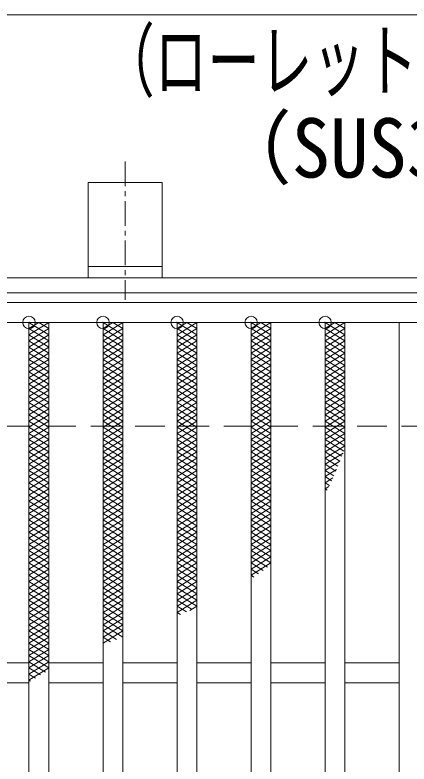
# Model space of a CAD drawing. Units: millimetres, scale not verified. Extents: x -1050 to 1050, y -742 to 742.
# Drawn here: x -717.8 to -638, y 439 to 590.7 of the extents above; entities that cross this region are included whole.
import ezdxf
from ezdxf.enums import TextEntityAlignment as Align

# ---------------------------------------------------------------- set-up
doc = ezdxf.new("R2010")
doc.units = ezdxf.units.MM
doc.header["$LTSCALE"] = 5
doc.header["$PDMODE"] = 32
doc.header["$PDSIZE"] = 2.5
doc.linetypes.add('CHAIN1', pattern=[8, 5, -1, 1, -1])
doc.linetypes.add('DASHED1', pattern=[1.8, 1.2, -0.6])
for name, color, linetype, lineweight in [('0-1_寸法注釈', 2, 'Continuous', 9), ('0-3_ハッチング', 4, 'Continuous', 9), ('0-6_枠', 7, 'Continuous', 9), ('0-7_蓋', 5, 'Continuous', 9), ('0-8_アンカー', 7, 'Continuous', 9), ('0-A_溝開口', 4, 'DASHED1', 9)]:
    doc.layers.add(name, color=color, linetype=linetype, lineweight=lineweight)
doc.styles.add('ＭＳ ゴシック', font='')
doc.styles.get('ＭＳ ゴシック').set_extended_font_data('MS Gothic')

# ---------------------------------------------------------------- blocks, each defined once
blk = doc.blocks.new('A$C5D7C781A')
at = {"layer": '0-8_アンカー', "color": 6, "linetype": 'CHAIN1'}
blk.add_line((37.5, 140.11), (37.5, 0), dxfattribs=at)
at = {"layer": '0-8_アンカー'}
for p, q in [((0, 118.78), (0, 22.26)), ((0, 118.78), (75, 118.78)), ((75, 118.78), (75, 22.26)), ((75, 33.76), (0, 33.76)), ((0, 22.26), (75, 22.26))]:
    blk.add_line(p, q, dxfattribs=at)

msp = doc.modelspace()

# ---------------------------------------------------------------- linework, layer by layer
at = {"layer": '0-1_寸法注釈'}
msp.add_lwpolyline([(-615.707, 590.749), (-724.931, 590.749), (-785.857, 506.667)], dxfattribs=at)
at = {"layer": '0-3_ハッチング'}
for p, q in [((-714.95, 525.975), (-710.95, 528.475)), ((-714.95, 528.475), (-710.95, 525.975)), ((-699.95, 525.975), (-695.95, 528.475)), ((-699.95, 528.475), (-695.95, 525.975)), ((-684.95, 525.975), (-680.95, 528.475)), ((-684.95, 528.475), (-680.95, 525.975)), ((-669.95, 525.975), (-665.95, 528.475)), ((-669.95, 528.475), (-665.95, 525.975)), ((-654.95, 525.975), (-650.95, 528.475)), ((-654.95, 528.475), (-650.95, 525.975)), ((-714.95, 524.725), (-710.95, 527.225)), ((-714.95, 527.225), (-710.95, 524.725)), ((-699.95, 524.725), (-695.95, 527.225)), ((-699.95, 527.225), (-695.95, 524.725)), ((-684.95, 524.725), (-680.95, 527.225)), ((-684.95, 527.225), (-680.95, 524.725)), ((-669.95, 524.725), (-665.95, 527.225)), ((-669.95, 527.225), (-665.95, 524.725)), ((-654.95, 524.725), (-650.95, 527.225)), ((-654.95, 527.225), (-650.95, 524.725)), ((-714.95, 523.475), (-710.95, 525.975)), ((-714.95, 525.975), (-710.95, 523.475)), ((-699.95, 523.475), (-695.95, 525.975)), ((-699.95, 525.975), (-695.95, 523.475)), ((-684.95, 523.475), (-680.95, 525.975)), ((-684.95, 525.975), (-680.95, 523.475)), ((-669.95, 523.475), (-665.95, 525.975)), ((-669.95, 525.975), (-665.95, 523.475)), ((-654.95, 523.475), (-650.95, 525.975)), ((-654.95, 525.975), (-650.95, 523.475)), ((-714.95, 522.225), (-710.95, 524.725)), ((-714.95, 524.725), (-710.95, 522.225)), ((-699.95, 522.225), (-695.95, 524.725)), ((-699.95, 524.725), (-695.95, 522.225)), ((-684.95, 522.225), (-680.95, 524.725)), ((-684.95, 524.725), (-680.95, 522.225)), ((-669.95, 522.225), (-665.95, 524.725)), ((-669.95, 524.725), (-665.95, 522.225)), ((-654.95, 522.225), (-650.95, 524.725)), ((-654.95, 524.725), (-650.95, 522.225)), ((-714.95, 520.975), (-710.95, 523.475)), ((-714.95, 523.475), (-710.95, 520.975)), ((-714.95, 519.725), (-710.95, 522.225)), ((-714.95, 522.225), (-710.95, 519.725)), ((-699.95, 520.975), (-695.95, 523.475)), ((-699.95, 523.475), (-695.95, 520.975)), ((-699.95, 519.725), (-695.95, 522.225)), ((-699.95, 522.225), (-695.95, 519.725)), ((-684.95, 520.975), (-680.95, 523.475)), ((-684.95, 523.475), (-680.95, 520.975)), ((-684.95, 519.725), (-680.95, 522.225)), ((-684.95, 522.225), (-680.95, 519.725)), ((-669.95, 520.975), (-665.95, 523.475)), ((-669.95, 523.475), (-665.95, 520.975)), ((-669.95, 519.725), (-665.95, 522.225)), ((-669.95, 522.225), (-665.95, 519.725)), ((-654.95, 520.975), (-650.95, 523.475)), ((-654.95, 523.475), (-650.95, 520.975)), ((-654.95, 519.725), (-650.95, 522.225)), ((-654.95, 522.225), (-650.95, 519.725)), ((-714.95, 518.475), (-710.95, 520.975)), ((-714.95, 520.975), (-710.95, 518.475)), ((-699.95, 518.475), (-695.95, 520.975)), ((-699.95, 520.975), (-695.95, 518.475)), ((-684.95, 518.475), (-680.95, 520.975)), ((-684.95, 520.975), (-680.95, 518.475)), ((-669.95, 518.475), (-665.95, 520.975)), ((-669.95, 520.975), (-665.95, 518.475)), ((-654.95, 518.475), (-650.95, 520.975)), ((-654.95, 520.975), (-650.95, 518.475)), ((-714.95, 517.225), (-710.95, 519.725)), ((-714.95, 519.725), (-710.95, 517.225)), ((-699.95, 517.225), (-695.95, 519.725)), ((-699.95, 519.725), (-695.95, 517.225)), ((-684.95, 517.225), (-680.95, 519.725)), ((-684.95, 519.725), (-680.95, 517.225)), ((-669.95, 517.225), (-665.95, 519.725)), ((-669.95, 519.725), (-665.95, 517.225)), ((-654.95, 517.225), (-650.95, 519.725)), ((-654.95, 519.725), (-650.95, 517.225)), ((-714.95, 515.975), (-710.95, 518.475)), ((-714.95, 518.475), (-710.95, 515.975)), ((-699.95, 515.975), (-695.95, 518.475)), ((-699.95, 518.475), (-695.95, 515.975)), ((-684.95, 515.975), (-680.95, 518.475)), ((-684.95, 518.475), (-680.95, 515.975)), ((-669.95, 515.975), (-665.95, 518.475)), ((-669.95, 518.475), (-665.95, 515.975)), ((-654.95, 515.975), (-650.95, 518.475)), ((-654.95, 518.475), (-650.95, 515.975)), ((-714.95, 514.725), (-710.95, 517.225)), ((-714.95, 517.225), (-710.95, 514.725)), ((-714.95, 513.475), (-710.95, 515.975)), ((-714.95, 515.975), (-710.95, 513.475)), ((-699.95, 514.725), (-695.95, 517.225)), ((-699.95, 517.225), (-695.95, 514.725)), ((-699.95, 513.475), (-695.95, 515.975)), ((-699.95, 515.975), (-695.95, 513.475)), ((-684.95, 514.725), (-680.95, 517.225)), ((-684.95, 517.225), (-680.95, 514.725)), ((-684.95, 513.475), (-680.95, 515.975)), ((-684.95, 515.975), (-680.95, 513.475)), ((-669.95, 514.725), (-665.95, 517.225)), ((-669.95, 517.225), (-665.95, 514.725)), ((-669.95, 513.475), (-665.95, 515.975)), ((-669.95, 515.975), (-665.95, 513.475)), ((-654.95, 514.725), (-650.95, 517.225)), ((-654.95, 517.225), (-650.95, 514.725)), ((-654.95, 513.475), (-650.95, 515.975)), ((-654.95, 515.975), (-650.95, 513.475)), ((-714.95, 512.225), (-710.95, 514.725)), ((-714.95, 514.725), (-710.95, 512.225)), ((-699.95, 512.225), (-695.95, 514.725)), ((-699.95, 514.725), (-695.95, 512.225)), ((-684.95, 512.225), (-680.95, 514.725)), ((-684.95, 514.725), (-680.95, 512.225)), ((-669.95, 512.225), (-665.95, 514.725)), ((-669.95, 514.725), (-665.95, 512.225)), ((-654.95, 512.225), (-650.95, 514.725)), ((-654.95, 514.725), (-650.95, 512.225)), ((-714.95, 510.975), (-710.95, 513.475)), ((-714.95, 513.475), (-710.95, 510.975)), ((-699.95, 510.975), (-695.95, 513.475)), ((-699.95, 513.475), (-695.95, 510.975)), ((-684.95, 510.975), (-680.95, 513.475)), ((-684.95, 513.475), (-680.95, 510.975)), ((-669.95, 510.975), (-665.95, 513.475)), ((-669.95, 513.475), (-665.95, 510.975)), ((-654.95, 510.975), (-650.95, 513.475)), ((-654.95, 513.475), (-650.95, 510.975)), ((-714.95, 509.725), (-710.95, 512.225)), ((-714.95, 512.225), (-710.95, 509.725)), ((-699.95, 509.725), (-695.95, 512.225)), ((-699.95, 512.225), (-695.95, 509.725)), ((-684.95, 509.725), (-680.95, 512.225)), ((-684.95, 512.225), (-680.95, 509.725)), ((-669.95, 509.725), (-665.95, 512.225)), ((-669.95, 512.225), (-665.95, 509.725)), ((-654.95, 509.725), (-650.95, 512.225)), ((-654.95, 512.225), (-650.95, 509.725)), ((-714.95, 508.475), (-710.95, 510.975)), ((-714.95, 510.975), (-710.95, 508.475)), ((-699.95, 508.475), (-695.95, 510.975)), ((-699.95, 510.975), (-695.95, 508.475)), ((-684.95, 508.475), (-680.95, 510.975)), ((-684.95, 510.975), (-680.95, 508.475)), ((-669.95, 508.475), (-665.95, 510.975)), ((-669.95, 510.975), (-665.95, 508.475)), ((-654.95, 508.475), (-650.95, 510.975)), ((-654.95, 510.975), (-650.95, 508.475)), ((-714.95, 507.225), (-710.95, 509.725)), ((-714.95, 509.725), (-710.95, 507.225)), ((-714.95, 505.975), (-710.95, 508.475)), ((-714.95, 508.475), (-710.95, 505.975)), ((-699.95, 507.225), (-695.95, 509.725)), ((-699.95, 509.725), (-695.95, 507.225)), ((-699.95, 505.975), (-695.95, 508.475)), ((-699.95, 508.475), (-695.95, 505.975)), ((-684.95, 507.225), (-680.95, 509.725)), ((-684.95, 509.725), (-680.95, 507.225)), ((-684.95, 505.975), (-680.95, 508.475)), ((-684.95, 508.475), (-680.95, 505.975)), ((-669.95, 507.225), (-665.95, 509.725)), ((-669.95, 509.725), (-665.95, 507.225)), ((-669.95, 505.975), (-665.95, 508.475)), ((-669.95, 508.475), (-665.95, 505.975)), ((-654.95, 507.225), (-650.95, 509.725)), ((-654.95, 509.725), (-650.95, 507.225)), ((-654.95, 505.975), (-650.95, 508.475)), ((-654.95, 508.475), (-650.95, 505.975)), ((-714.95, 504.725), (-710.95, 507.225)), ((-714.95, 507.225), (-710.95, 504.725)), ((-699.95, 504.725), (-695.95, 507.225)), ((-699.95, 507.225), (-695.95, 504.725)), ((-684.95, 504.725), (-680.95, 507.225)), ((-684.95, 507.225), (-680.95, 504.725)), ((-669.95, 504.725), (-665.95, 507.225)), ((-669.95, 507.225), (-665.95, 504.725)), ((-654.95, 504.725), (-650.95, 507.225)), ((-654.95, 507.225), (-650.95, 504.725)), ((-714.95, 503.475), (-710.95, 505.975)), ((-714.95, 505.975), (-710.95, 503.475)), ((-699.95, 503.475), (-695.95, 505.975)), ((-699.95, 505.975), (-695.95, 503.475)), ((-684.95, 503.475), (-680.95, 505.975)), ((-684.95, 505.975), (-680.95, 503.475)), ((-669.95, 503.475), (-665.95, 505.975)), ((-669.95, 505.975), (-665.95, 503.475)), ((-654.95, 503.475), (-650.95, 505.975)), ((-654.95, 505.975), (-650.95, 503.475)), ((-714.95, 502.225), (-710.95, 504.725)), ((-714.95, 504.725), (-710.95, 502.225)), ((-699.95, 502.225), (-695.95, 504.725)), ((-699.95, 504.725), (-695.95, 502.225)), ((-684.95, 502.225), (-680.95, 504.725)), ((-684.95, 504.725), (-680.95, 502.225)), ((-669.95, 502.225), (-665.95, 504.725)), ((-669.95, 504.725), (-665.95, 502.225)), ((-654.95, 502.225), (-650.95, 504.725)), ((-654.95, 504.725), (-651.173, 502.364)), ((-714.95, 500.975), (-710.95, 503.475)), ((-714.95, 503.475), (-710.95, 500.975)), ((-699.95, 500.975), (-695.95, 503.475)), ((-699.95, 503.475), (-695.95, 500.975)), ((-684.95, 500.975), (-680.95, 503.475)), ((-684.95, 503.475), (-680.95, 500.975)), ((-669.95, 500.975), (-665.95, 503.475)), ((-669.95, 503.475), (-665.95, 500.975)), ((-654.95, 500.975), (-650.95, 503.475)), ((-654.95, 503.475), (-651.552, 501.352)), ((-714.95, 499.725), (-710.95, 502.225)), ((-714.95, 502.225), (-710.95, 499.725)), ((-714.95, 498.475), (-710.95, 500.975)), ((-714.95, 500.975), (-710.95, 498.475)), ((-699.95, 499.725), (-695.95, 502.225)), ((-699.95, 502.225), (-695.95, 499.725)), ((-699.95, 498.475), (-695.95, 500.975)), ((-699.95, 500.975), (-695.95, 498.475)), ((-684.95, 499.725), (-680.95, 502.225)), ((-684.95, 502.225), (-680.95, 499.725)), ((-684.95, 498.475), (-680.95, 500.975)), ((-684.95, 500.975), (-680.95, 498.475)), ((-669.95, 499.725), (-665.95, 502.225)), ((-669.95, 502.225), (-665.95, 499.725)), ((-669.95, 498.475), (-665.95, 500.975)), ((-669.95, 500.975), (-665.95, 498.475)), ((-654.95, 502.225), (-651.943, 500.346)), ((-654.95, 499.725), (-651.307, 502.002)), ((-654.95, 500.975), (-652.345, 499.347)), ((-714.95, 497.225), (-710.95, 499.725)), ((-714.95, 499.725), (-710.95, 497.225)), ((-699.95, 497.225), (-695.95, 499.725)), ((-699.95, 499.725), (-695.95, 497.225)), ((-684.95, 497.225), (-680.95, 499.725)), ((-684.95, 499.725), (-680.95, 497.225)), ((-669.95, 497.225), (-665.95, 499.725)), ((-669.95, 499.725), (-665.95, 497.225)), ((-654.95, 498.475), (-651.938, 500.357)), ((-654.95, 499.725), (-652.759, 498.355)), ((-714.95, 495.975), (-710.95, 498.475)), ((-714.95, 498.475), (-710.95, 495.975)), ((-699.95, 495.975), (-695.95, 498.475)), ((-699.95, 498.475), (-695.95, 495.975)), ((-684.95, 495.975), (-680.95, 498.475)), ((-684.95, 498.475), (-680.95, 495.975)), ((-669.95, 495.975), (-665.95, 498.475)), ((-669.95, 498.475), (-665.95, 495.975)), ((-654.95, 497.225), (-652.621, 498.681)), ((-654.95, 498.475), (-653.185, 497.372)), ((-714.95, 494.725), (-710.95, 497.225)), ((-714.95, 497.225), (-710.95, 494.725)), ((-699.95, 494.725), (-695.95, 497.225)), ((-699.95, 497.225), (-695.95, 494.725)), ((-684.95, 494.725), (-680.95, 497.225)), ((-684.95, 497.225), (-680.95, 494.725)), ((-669.95, 494.725), (-665.95, 497.225)), ((-669.95, 497.225), (-665.95, 494.725)), ((-654.95, 497.225), (-653.624, 496.396)), ((-654.95, 495.975), (-653.366, 496.965)), ((-714.95, 493.475), (-710.95, 495.975)), ((-714.95, 495.975), (-710.95, 493.475)), ((-714.95, 492.225), (-710.95, 494.725)), ((-714.95, 494.725), (-710.95, 492.225)), ((-699.95, 493.475), (-695.95, 495.975)), ((-699.95, 495.975), (-695.95, 493.475)), ((-699.95, 492.225), (-695.95, 494.725)), ((-699.95, 494.725), (-695.95, 492.225)), ((-684.95, 493.475), (-680.95, 495.975)), ((-684.95, 495.975), (-680.95, 493.475)), ((-684.95, 492.225), (-680.95, 494.725)), ((-684.95, 494.725), (-680.95, 492.225)), ((-669.95, 493.475), (-665.95, 495.975)), ((-669.95, 495.975), (-665.95, 493.475)), ((-669.95, 492.225), (-665.95, 494.725)), ((-669.95, 494.725), (-665.95, 492.225)), ((-654.95, 495.975), (-654.077, 495.43)), ((-654.95, 494.725), (-654.186, 495.202)), ((-654.95, 494.725), (-654.545, 494.472)), ((-714.95, 490.975), (-710.95, 493.475)), ((-714.95, 493.475), (-710.95, 490.975)), ((-699.95, 490.975), (-695.95, 493.475)), ((-699.95, 493.475), (-695.95, 490.975)), ((-684.95, 490.975), (-680.95, 493.475)), ((-684.95, 493.475), (-680.95, 490.975)), ((-669.95, 490.975), (-665.95, 493.475)), ((-669.95, 493.475), (-665.95, 490.975)), ((-714.95, 489.725), (-710.95, 492.225)), ((-714.95, 492.225), (-710.95, 489.725)), ((-699.95, 489.725), (-695.95, 492.225)), ((-699.95, 492.225), (-695.95, 489.725)), ((-684.95, 489.725), (-680.95, 492.225)), ((-684.95, 492.225), (-680.95, 489.725)), ((-669.95, 489.725), (-665.95, 492.225)), ((-669.95, 492.225), (-665.95, 489.725)), ((-714.95, 488.475), (-710.95, 490.975)), ((-714.95, 490.975), (-710.95, 488.475)), ((-699.95, 488.475), (-695.95, 490.975)), ((-699.95, 490.975), (-695.95, 488.475)), ((-684.95, 488.475), (-680.95, 490.975)), ((-684.95, 490.975), (-680.95, 488.475)), ((-669.95, 488.475), (-665.95, 490.975)), ((-669.95, 490.975), (-665.95, 488.475)), ((-714.95, 487.225), (-710.95, 489.725)), ((-714.95, 489.725), (-710.95, 487.225)), ((-699.95, 487.225), (-695.95, 489.725)), ((-699.95, 489.725), (-695.95, 487.225)), ((-684.95, 487.225), (-680.95, 489.725)), ((-684.95, 489.725), (-680.95, 487.225)), ((-669.95, 487.225), (-665.95, 489.725)), ((-669.95, 489.725), (-665.95, 487.225)), ((-714.95, 485.975), (-710.95, 488.475)), ((-714.95, 488.475), (-710.95, 485.975)), ((-714.95, 484.725), (-710.95, 487.225)), ((-714.95, 487.225), (-710.95, 484.725)), ((-699.95, 485.975), (-695.95, 488.475)), ((-699.95, 488.475), (-695.95, 485.975)), ((-699.95, 484.725), (-695.95, 487.225)), ((-699.95, 487.225), (-695.95, 484.725)), ((-684.95, 485.975), (-680.95, 488.475)), ((-684.95, 488.475), (-680.95, 485.975)), ((-684.95, 484.725), (-680.95, 487.225)), ((-684.95, 487.225), (-680.95, 484.725)), ((-669.95, 485.975), (-665.95, 488.475)), ((-669.95, 488.475), (-665.95, 485.975)), ((-669.95, 484.725), (-665.95, 487.225)), ((-669.95, 487.225), (-665.95, 484.725)), ((-714.95, 483.475), (-710.95, 485.975)), ((-714.95, 485.975), (-710.95, 483.475)), ((-699.95, 483.475), (-695.95, 485.975)), ((-699.95, 485.975), (-695.95, 483.475)), ((-684.95, 483.475), (-680.95, 485.975)), ((-684.95, 485.975), (-680.95, 483.475)), ((-669.95, 483.475), (-665.95, 485.975)), ((-669.95, 485.975), (-665.95, 483.475)), ((-714.95, 482.225), (-710.95, 484.725)), ((-714.95, 484.725), (-710.95, 482.225)), ((-699.95, 482.225), (-695.95, 484.725)), ((-699.95, 484.725), (-695.95, 482.225)), ((-684.95, 482.225), (-680.95, 484.725)), ((-684.95, 484.725), (-680.95, 482.225)), ((-669.95, 482.225), (-665.95, 484.725)), ((-669.95, 484.725), (-665.95, 482.225)), ((-714.95, 480.975), (-710.95, 483.475)), ((-714.95, 483.475), (-710.95, 480.975)), ((-699.95, 480.975), (-695.95, 483.475)), ((-699.95, 483.475), (-695.95, 480.975)), ((-684.95, 480.975), (-680.95, 483.475)), ((-684.95, 483.475), (-680.95, 480.975)), ((-669.95, 480.975), (-665.95, 483.475)), ((-669.95, 483.475), (-665.95, 480.975)), ((-714.95, 479.725), (-710.95, 482.225)), ((-714.95, 482.225), (-710.95, 479.725)), ((-699.95, 479.725), (-695.95, 482.225)), ((-699.95, 482.225), (-695.95, 479.725)), ((-684.95, 479.725), (-680.95, 482.225)), ((-684.95, 482.225), (-680.95, 479.725)), ((-669.95, 479.725), (-665.95, 482.225)), ((-669.95, 482.225), (-665.95, 479.725)), ((-714.95, 478.475), (-710.95, 480.975)), ((-714.95, 480.975), (-710.95, 478.475)), ((-714.95, 477.225), (-710.95, 479.725)), ((-714.95, 479.725), (-710.95, 477.225)), ((-699.95, 478.475), (-695.95, 480.975)), ((-699.95, 480.975), (-695.95, 478.475)), ((-699.95, 477.225), (-695.95, 479.725)), ((-699.95, 479.725), (-695.95, 477.225)), ((-684.95, 478.475), (-680.95, 480.975)), ((-684.95, 480.975), (-680.95, 478.475)), ((-684.95, 477.225), (-680.95, 479.725)), ((-684.95, 479.725), (-680.95, 477.225)), ((-669.95, 478.475), (-665.95, 480.975)), ((-669.95, 480.975), (-666.637, 478.904)), ((-669.95, 477.225), (-665.95, 479.725)), ((-669.95, 479.725), (-667.53, 478.213)), ((-714.95, 475.975), (-710.95, 478.475)), ((-714.95, 478.475), (-710.95, 475.975)), ((-699.95, 475.975), (-695.95, 478.475)), ((-699.95, 478.475), (-695.95, 475.975)), ((-684.95, 475.975), (-680.95, 478.475)), ((-684.95, 478.475), (-680.95, 475.975)), ((-669.95, 478.475), (-668.451, 477.538)), ((-714.95, 474.725), (-710.95, 477.225)), ((-714.95, 477.225), (-710.95, 474.725)), ((-699.95, 474.725), (-695.95, 477.225)), ((-699.95, 477.225), (-695.95, 474.725)), ((-684.95, 474.725), (-680.95, 477.225)), ((-684.95, 477.225), (-680.95, 474.725)), ((-669.95, 477.225), (-669.398, 476.88)), ((-714.95, 473.475), (-710.95, 475.975)), ((-714.95, 475.975), (-710.95, 473.475)), ((-699.95, 473.475), (-695.95, 475.975)), ((-699.95, 475.975), (-695.95, 473.475)), ((-684.95, 473.475), (-680.95, 475.975)), ((-684.95, 475.975), (-680.95, 473.475)), ((-714.95, 472.225), (-710.95, 474.725)), ((-714.95, 474.725), (-710.95, 472.225)), ((-714.95, 470.975), (-710.95, 473.475)), ((-714.95, 473.475), (-710.95, 470.975)), ((-699.95, 472.225), (-695.95, 474.725)), ((-699.95, 474.725), (-695.95, 472.225)), ((-699.95, 470.975), (-695.95, 473.475)), ((-699.95, 473.475), (-695.95, 470.975)), ((-684.95, 472.225), (-680.95, 474.725)), ((-684.95, 474.725), (-680.95, 472.225)), ((-684.95, 470.975), (-680.95, 473.475)), ((-684.95, 473.475), (-680.95, 470.975)), ((-714.95, 469.725), (-710.95, 472.225)), ((-714.95, 472.225), (-710.95, 469.725)), ((-699.95, 469.725), (-695.95, 472.225)), ((-699.95, 472.225), (-695.95, 469.725)), ((-684.95, 469.725), (-680.95, 472.225)), ((-684.95, 472.225), (-681.876, 470.304)), ((-714.95, 468.475), (-710.95, 470.975)), ((-714.95, 470.975), (-710.95, 468.475)), ((-699.95, 468.475), (-695.95, 470.975)), ((-699.95, 470.975), (-695.95, 468.475)), ((-684.95, 470.975), (-683.067, 469.798)), ((-682.346, 470.102), (-680.95, 470.975)), ((-714.95, 467.225), (-710.95, 469.725)), ((-714.95, 469.725), (-710.95, 467.225)), ((-699.95, 467.225), (-695.95, 469.725)), ((-699.95, 469.725), (-695.95, 467.225)), ((-684.95, 469.725), (-684.269, 469.299)), ((-714.95, 465.975), (-710.95, 468.475)), ((-714.95, 468.475), (-710.95, 465.975)), ((-699.95, 465.975), (-695.95, 468.475)), ((-699.95, 468.475), (-695.95, 465.975)), ((-714.95, 464.725), (-710.95, 467.225)), ((-714.95, 467.225), (-710.95, 464.725)), ((-714.95, 463.475), (-710.95, 465.975)), ((-714.95, 465.975), (-710.95, 463.475)), ((-699.95, 464.725), (-695.95, 467.225)), ((-699.95, 467.225), (-695.95, 464.725)), ((-699.95, 463.475), (-695.95, 465.975)), ((-699.95, 465.975), (-697.194, 464.252)), ((-714.95, 462.225), (-710.95, 464.725)), ((-714.95, 464.725), (-710.95, 462.225)), ((-699.95, 464.725), (-698.417, 463.767)), ((-714.95, 460.975), (-710.95, 463.475)), ((-714.95, 463.475), (-710.95, 460.975)), ((-714.95, 459.725), (-710.95, 462.225)), ((-714.95, 462.225), (-710.95, 459.725)), ((-714.95, 458.475), (-710.95, 460.975)), ((-714.95, 460.975), (-710.95, 458.475)), ((-714.95, 457.225), (-710.95, 459.725)), ((-714.95, 459.725), (-711.612, 457.639)), ((-714.95, 455.975), (-710.95, 458.475)), ((-714.95, 458.475), (-712.648, 457.037)), ((-714.95, 457.225), (-713.663, 456.42)), ((-714.95, 455.975), (-714.654, 455.79))]:
    msp.add_line(p, q, dxfattribs=at)
for points in [[(-714.95, 527.225), (-712.95, 528.475), (-710.95, 527.225)], [(-699.95, 527.225), (-697.95, 528.475), (-695.95, 527.225)], [(-684.95, 527.225), (-682.95, 528.475), (-680.95, 527.225)], [(-669.95, 527.225), (-667.95, 528.475), (-665.95, 527.225)], [(-654.95, 527.225), (-652.95, 528.475), (-650.95, 527.225)]]:
    msp.add_lwpolyline(points, dxfattribs=at)
for p in [(-714.95, 528.475), (-699.95, 528.475), (-684.95, 528.475), (-669.95, 528.475), (-654.95, 528.475)]:
    msp.add_point(p, dxfattribs=at)
at = {"layer": '0-6_枠'}
for p, q in [((-795.45, 537.475), (409.55, 537.475)), ((-792.45, 534.475), (407.714, 534.475))]:
    msp.add_line(p, q, dxfattribs=at)
at = {"layer": '0-7_蓋'}
for p, q in [((204.55, 532.475), (-790.45, 532.475)), ((204.55, 528.475), (-790.45, 528.475)), ((-714.95, 528.475), (-714.95, 86.475)), ((-710.95, 528.475), (-710.95, 86.475)), ((-699.95, 528.475), (-699.95, 86.475)), ((-695.95, 528.475), (-695.95, 86.475)), ((-684.95, 528.475), (-684.95, 86.475)), ((-680.95, 528.475), (-680.95, 86.475)), ((-669.95, 528.475), (-669.95, 86.475)), ((-665.95, 528.475), (-665.95, 86.475)), ((-654.95, 528.475), (-654.95, 86.475)), ((-650.95, 528.475), (-650.95, 86.475)), ((-639.95, 528.475), (-639.95, 86.475)), ((-714.95, 459.475), (-725.95, 459.475)), ((-699.95, 459.475), (-710.95, 459.475)), ((-684.95, 459.475), (-695.95, 459.475)), ((-669.95, 459.475), (-680.95, 459.475)), ((-654.95, 459.475), (-665.95, 459.475)), ((-639.95, 459.475), (-650.95, 459.475)), ((-714.95, 455.475), (-725.95, 455.475)), ((-699.95, 455.475), (-710.95, 455.475)), ((-684.95, 455.475), (-695.95, 455.475)), ((-669.95, 455.475), (-680.95, 455.475)), ((-654.95, 455.475), (-665.95, 455.475)), ((-639.95, 455.475), (-650.95, 455.475))]:
    msp.add_line(p, q, dxfattribs=at)
at = {"layer": '0-A_溝開口'}
msp.add_line((-765.45, 507.475), (204.55, 507.475), dxfattribs=at)

# ---------------------------------------------------------------- block references
at = {"layer": '0-8_アンカー', "xscale": 0.2, "yscale": 0.2}
msp.add_blockref('A$C5D7C781A', (-702.95, 533.023), dxfattribs=at)

# ---------------------------------------------------------------- texts
at = {"layer": '0-1_寸法注釈', "color": 7, "style": 'ＭＳ ゴシック'}
for s, width, p in [('（ローレット加工）', 0.65, (-700.15, 571.881)), ('（SUS304）', 0.95, (-677.303, 554.216))]:
    msp.add_text(s, height=12.02, dxfattribs=dict(at, width=width)).set_placement(p, align=Align.BOTTOM_LEFT)

doc.saveas('drawing.dxf')
